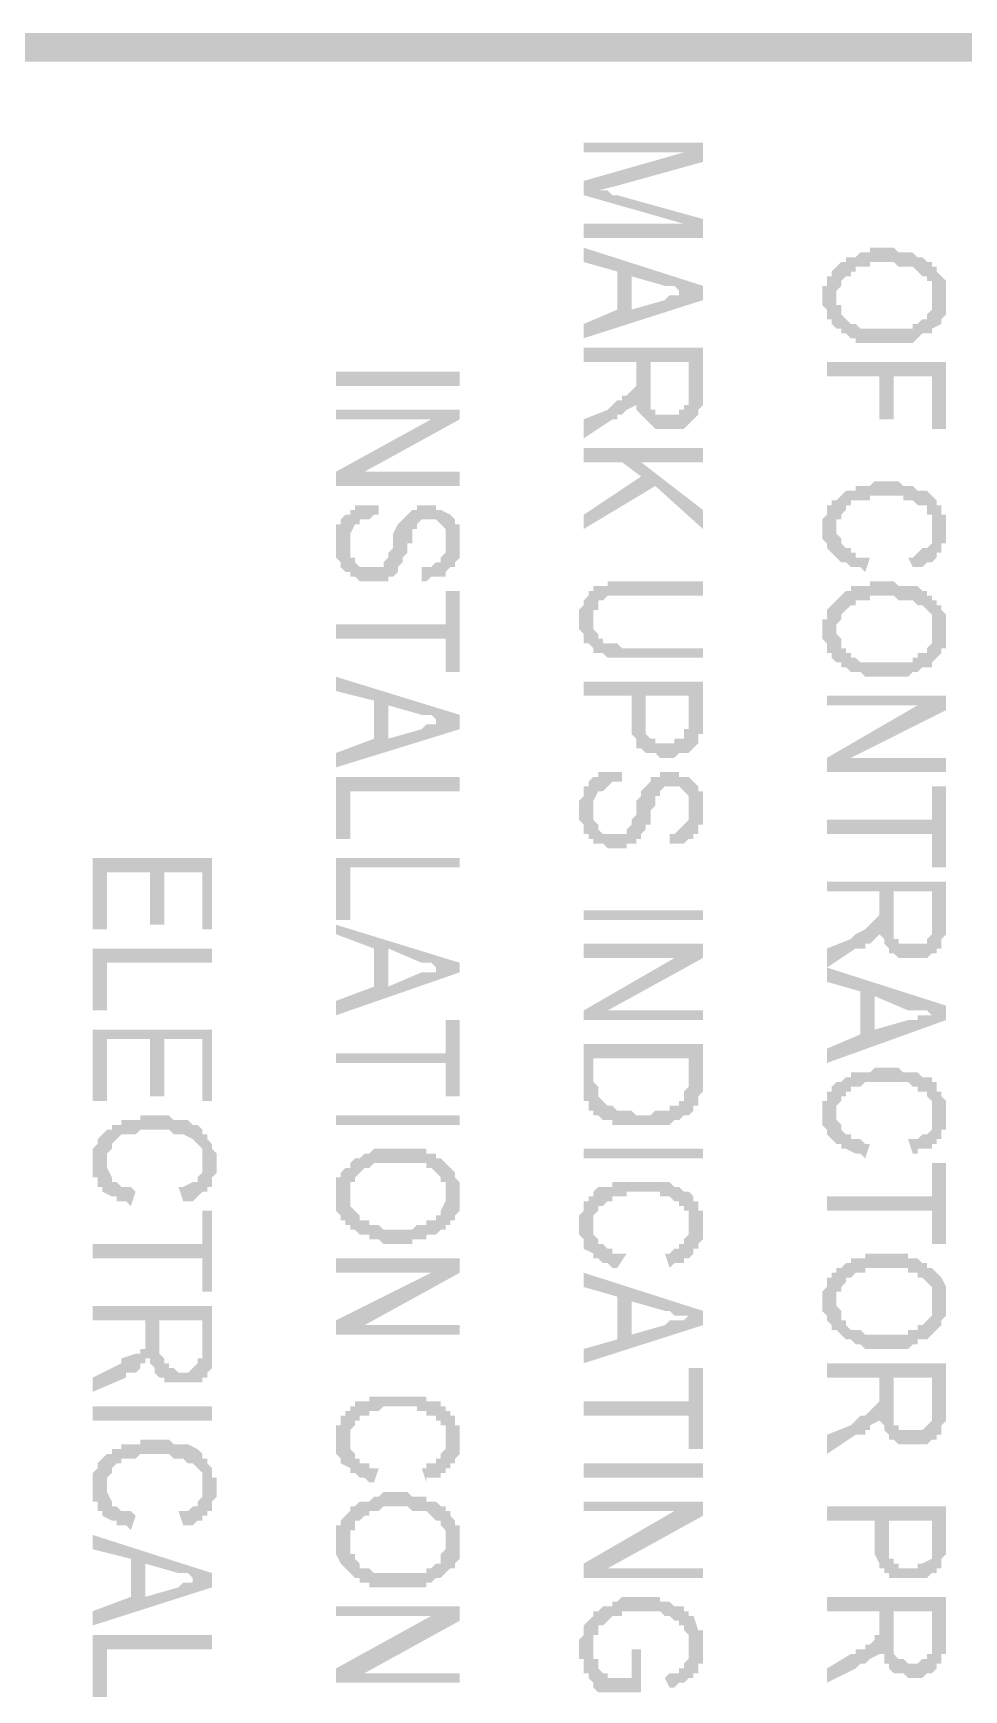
# Model space of a CAD drawing. Header units: inches. Extents: x -186 to 186, y -282 to 282.
# Drawn here: x 131.17 to 138.4, y -270.76 to -257.89 of the extents above; entities that cross this region are included whole.
import ezdxf

# ---------------------------------------------------------------- set-up
doc = ezdxf.new("R2010")
doc.units = ezdxf.units.IN
doc.header["$MEASUREMENT"] = 0
doc.layers.add('H', color=7, linetype='CONTINUOUS', lineweight=100)

msp = doc.modelspace()

# ---------------------------------------------------------------- hatches: boundary and pattern name
at = {"layer": 'H', "linetype": 'Continuous'}
for points in [[(186.111, -257.889), (-185.889, -258.111), (-186.111, -257.889)], [(185.889, -258.111), (186.111, -257.889), (-185.889, -258.111)], [(136.37, -258.889), (136.37, -258.741), (135.444, -258.741), (135.444, -258.815), (136.222, -258.815)], [(136.37, -258.889), (136.222, -258.815), (135.444, -259.037), (135.556, -259.111), (135.704, -259.074)], [(136.37, -259.481), (136.37, -259.333), (135.704, -259.148), (135.667, -259.148), (135.63, -259.111), (135.593, -259.111), (135.556, -259.111), (135.444, -259.037), (135.444, -259.148), (136.222, -259.37)], [(136.37, -259.481), (136.222, -259.37), (135.444, -259.37), (135.444, -259.481)], [(136.37, -259.963), (136.37, -259.852), (135.444, -259.556), (135.444, -259.667), (135.704, -259.741), (135.704, -260.037), (135.815, -259.778), (136.074, -259.852), (136.111, -259.852), (136.148, -259.852), (136.185, -259.889), (136.222, -259.889), (136.259, -259.889)], [(138.259, -259.963), (138.259, -259.852), (138.259, -259.815), (138.222, -259.778), (138.185, -259.741), (138.185, -259.704), (138.148, -259.704), (138.148, -259.667), (138.111, -259.667), (138.074, -259.63), (138.037, -259.63), (138, -259.593), (137.963, -259.593), (137.889, -259.593), (137.852, -259.556), (137.667, -259.556), (137.667, -259.593), (137.63, -259.593), (137.593, -259.593), (137.556, -259.63), (137.519, -259.63), (137.481, -259.63), (137.481, -259.667), (137.444, -259.667), (137.407, -259.704), (137.37, -259.741), (137.37, -259.778), (137.333, -259.778), (137.333, -259.815), (137.333, -259.852), (137.296, -259.852), (137.296, -260), (137.333, -260.037), (137.333, -260.111), (137.37, -260.111), (137.37, -260.148), (137.407, -260.185), (137.407, -259.963), (137.407, -259.889), (137.444, -259.852), (137.444, -259.815), (137.481, -259.778), (137.519, -259.778), (137.519, -259.741), (137.556, -259.741), (137.556, -259.704), (137.593, -259.704), (137.63, -259.704), (137.667, -259.704), (137.667, -259.667), (137.852, -259.667), (137.889, -259.704), (137.963, -259.704), (138, -259.704), (138.037, -259.741), (138.074, -259.778), (138.111, -259.778), (138.111, -259.815), (138.148, -259.815), (138.148, -259.852), (138.148, -260.185), (138.222, -260.148), (138.222, -260.111), (138.259, -260.074), (138.259, -260.037), (138.259, -260)], [(136.37, -259.963), (136.259, -259.889), (136.222, -259.889), (136.185, -259.889), (136.185, -259.926), (136.148, -259.926), (136.111, -259.926), (136.074, -259.963), (135.815, -260.037), (135.815, -259.778), (135.704, -260.037), (135.444, -260.148), (135.444, -260.259)], [(138.148, -260.185), (138.148, -259.963), (138.148, -260), (138.148, -260.037), (138.111, -260.074), (138.111, -260.111), (138.074, -260.111), (138.037, -260.148), (138, -260.148), (138, -260.185), (137.963, -260.185), (137.926, -260.185), (137.889, -260.185), (137.667, -260.185), (137.63, -260.185), (137.593, -260.185), (137.556, -260.148), (137.519, -260.148), (137.481, -260.111), (137.444, -260.074), (137.444, -260.037), (137.444, -260), (137.407, -260), (137.407, -259.963), (137.407, -260.185), (137.444, -260.185), (137.444, -260.222), (137.481, -260.222), (137.519, -260.259), (137.556, -260.259), (137.556, -260.296), (137.593, -260.296), (137.63, -260.296), (137.667, -260.296), (137.889, -260.296), (137.963, -260.296), (138, -260.296), (138.037, -260.259), (138.074, -260.222), (138.111, -260.222), (138.148, -260.222)], [(136.37, -260.704), (136.37, -260.333), (135.444, -260.333), (135.444, -260.444), (135.852, -260.444), (135.852, -260.556), (135.852, -260.741), (135.852, -260.778), (135.852, -260.815), (135.889, -260.852), (135.926, -260.889), (135.963, -260.444), (136.259, -260.444), (136.259, -260.704), (136.259, -260.926), (136.296, -260.889), (136.333, -260.852), (136.333, -260.815), (136.37, -260.778)], [(136.259, -260.926), (136.259, -260.704), (136.259, -260.778), (136.222, -260.778), (136.222, -260.815), (136.185, -260.815), (136.185, -260.852), (136.148, -260.852), (136.074, -260.852), (136.037, -260.852), (136, -260.852), (136, -260.815), (135.963, -260.815), (135.963, -260.778), (135.963, -260.741), (135.963, -260.444), (135.926, -260.889), (135.963, -260.926), (136, -260.963), (136.037, -260.963), (136.185, -260.963), (136.222, -260.963)], [(138.259, -260.963), (138.259, -260.444), (137.333, -260.444), (137.333, -260.556), (137.741, -260.556), (137.741, -260.889), (137.852, -260.889), (137.852, -260.556), (138.148, -260.556), (138.148, -260.963)], [(133.519, -260.63), (134.481, -260.63), (134.481, -260.519), (133.519, -260.519)], [(135.852, -260.741), (135.852, -260.556), (135.852, -260.63), (135.815, -260.667), (135.778, -260.704), (135.741, -260.704), (135.741, -260.741), (135.704, -260.741), (135.667, -260.778), (135.63, -260.815), (135.444, -260.889), (135.444, -261.037), (135.667, -260.889), (135.704, -260.889), (135.704, -260.852), (135.741, -260.852), (135.778, -260.815), (135.852, -260.778)], [(134.481, -260.889), (134.481, -260.815), (133.519, -260.815), (133.519, -260.889), (134.259, -260.889)], [(134.481, -260.889), (134.259, -260.889), (133.519, -261.296), (133.741, -261.296)], [(136.37, -261.222), (136.37, -261.111), (135.444, -261.111), (135.444, -261.222), (135.889, -261.222)], [(136.37, -261.741), (136.37, -261.593), (135.889, -261.222), (135.741, -261.222), (135.889, -261.333), (136, -261.407)], [(134.481, -261.407), (134.481, -261.296), (133.741, -261.296), (133.519, -261.296), (133.519, -261.407)], [(136, -261.407), (135.889, -261.333), (135.444, -261.63), (135.444, -261.741)], [(138.185, -261.519), (138.148, -261.481), (138.111, -261.444), (138.074, -261.444), (138.037, -261.444), (138, -261.407), (137.963, -261.407), (137.926, -261.407), (137.889, -261.37), (137.704, -261.37), (137.667, -261.407), (137.63, -261.407), (137.593, -261.407), (137.556, -261.407), (137.556, -261.444), (137.519, -261.444), (137.481, -261.444), (137.444, -261.481), (137.407, -261.519), (137.37, -261.519), (137.37, -261.556), (137.333, -261.556), (137.333, -261.593), (137.333, -261.63), (137.296, -261.667), (137.296, -261.815), (137.333, -261.852), (137.333, -261.889), (137.407, -261.963), (137.407, -261.741), (137.407, -261.667), (137.444, -261.667), (137.444, -261.63), (137.481, -261.593), (137.481, -261.556), (137.519, -261.556), (137.519, -261.519), (137.556, -261.519), (137.593, -261.519), (137.63, -261.519), (137.667, -261.519), (137.667, -261.481), (137.926, -261.481), (137.926, -261.519), (137.963, -261.519), (138, -261.519), (138.037, -261.556), (138.074, -261.556), (138.111, -261.556), (138.111, -261.593), (138.111, -261.63), (138.148, -261.63), (138.148, -261.667), (138.148, -261.741)], [(138.259, -261.741), (138.259, -261.667), (138.259, -261.63), (138.222, -261.63), (138.222, -261.593), (138.222, -261.556), (138.185, -261.556), (138.185, -261.519), (138.148, -261.741), (138.148, -261.815), (138.148, -261.852), (138.111, -261.889), (138.074, -261.889), (138.037, -261.926), (138, -261.963), (137.963, -261.963), (138, -262.037), (138.037, -262.037), (138.074, -262.037), (138.111, -262), (138.148, -262), (138.185, -261.963), (138.185, -261.926), (138.222, -261.926), (138.222, -261.889), (138.222, -261.852), (138.259, -261.852), (138.259, -261.815), (138.259, -261.778)], [(134.481, -261.852), (134.481, -261.778), (134.481, -261.741), (134.481, -261.704), (134.444, -261.704), (134.444, -261.667), (134.407, -261.63), (134.333, -261.593), (134.296, -261.593), (134.296, -261.556), (134.148, -261.556), (134.148, -261.593), (134.111, -261.593), (134.074, -261.63), (134.037, -261.667), (134, -261.704), (133.963, -261.778), (133.963, -261.815), (133.963, -261.852), (133.963, -261.889), (133.926, -261.926), (133.926, -261.963), (133.889, -262), (133.889, -262.037), (133.852, -262.037), (133.815, -262.037), (133.778, -262.037), (133.741, -262.037), (133.704, -262.037), (133.667, -262), (133.667, -261.963), (133.63, -261.963), (133.63, -261.926), (133.63, -261.889), (133.63, -261.63), (133.593, -261.63), (133.556, -261.667), (133.556, -261.704), (133.519, -261.704), (133.519, -261.741), (133.519, -261.778), (133.519, -261.963), (133.556, -262), (133.556, -262.037), (133.593, -262.074), (133.63, -262.074), (133.63, -262.111), (133.667, -262.111), (133.704, -262.148), (133.852, -262.148), (133.889, -262.148), (133.926, -262.148), (133.926, -262.111), (133.963, -262.111), (134, -262.074), (134, -262.037), (134.037, -262), (134.037, -261.963), (134.074, -261.926), (134.074, -261.889), (134.074, -261.852), (134.111, -261.852), (134.111, -261.815), (134.111, -261.778), (134.111, -261.741), (134.148, -261.741), (134.148, -261.704), (134.185, -261.667), (134.222, -261.667), (134.259, -261.667), (134.296, -261.667), (134.333, -261.704), (134.37, -261.741), (134.37, -261.778), (134.37, -261.852), (134.37, -262.074), (134.407, -262.037), (134.444, -262.037), (134.444, -262), (134.481, -261.963), (134.481, -261.926)], [(133.852, -261.63), (133.852, -261.556), (133.778, -261.556), (133.741, -261.556), (133.704, -261.556), (133.667, -261.556), (133.667, -261.593), (133.63, -261.593), (133.63, -261.63), (133.63, -261.852), (133.63, -261.815), (133.63, -261.778), (133.667, -261.704), (133.704, -261.704), (133.704, -261.667), (133.741, -261.667), (133.778, -261.667), (133.815, -261.63)], [(137.667, -261.963), (137.63, -261.963), (137.593, -261.963), (137.556, -261.963), (137.556, -261.926), (137.519, -261.926), (137.519, -261.889), (137.481, -261.889), (137.444, -261.852), (137.444, -261.815), (137.407, -261.778), (137.407, -261.741), (137.407, -261.963), (137.444, -262), (137.481, -262), (137.519, -262.037), (137.556, -262.037), (137.593, -262.037), (137.63, -262.074)], [(134.37, -262.074), (134.37, -261.852), (134.37, -261.926), (134.333, -261.963), (134.333, -262), (134.296, -262), (134.259, -262.037), (134.185, -262.037), (134.185, -262.148), (134.222, -262.148), (134.259, -262.111), (134.296, -262.111), (134.333, -262.111), (134.37, -262.111)], [(136.37, -262.259), (136.37, -262.148), (135.704, -262.148), (135.63, -262.148), (135.63, -262.185), (135.593, -262.185), (135.556, -262.185), (135.519, -262.185), (135.519, -262.222), (135.519, -262.444), (135.519, -262.407), (135.519, -262.37), (135.556, -262.37), (135.556, -262.333), (135.556, -262.296), (135.593, -262.296), (135.63, -262.259), (135.667, -262.259), (135.704, -262.259), (135.815, -262.259)], [(138.259, -262.519), (138.259, -262.444), (138.259, -262.407), (138.222, -262.37), (138.222, -262.333), (138.185, -262.333), (138.185, -262.296), (138.148, -262.296), (138.148, -262.259), (138.111, -262.259), (138.111, -262.222), (138.074, -262.222), (138.037, -262.185), (138, -262.185), (137.963, -262.185), (137.889, -262.185), (137.852, -262.148), (137.667, -262.148), (137.667, -262.185), (137.63, -262.185), (137.593, -262.185), (137.556, -262.185), (137.519, -262.185), (137.519, -262.222), (137.481, -262.222), (137.444, -262.259), (137.407, -262.296), (137.37, -262.333), (137.333, -262.37), (137.333, -262.407), (137.333, -262.444), (137.296, -262.444), (137.296, -262.593), (137.333, -262.63), (137.333, -262.704), (137.37, -262.704), (137.37, -262.741), (137.407, -262.778), (137.407, -262.519), (137.407, -262.481), (137.444, -262.444), (137.444, -262.407), (137.481, -262.37), (137.519, -262.333), (137.556, -262.333), (137.556, -262.296), (137.593, -262.296), (137.63, -262.296), (137.667, -262.296), (137.667, -262.259), (137.852, -262.259), (137.889, -262.296), (137.963, -262.296), (138, -262.296), (138.037, -262.333), (138.074, -262.333), (138.111, -262.37), (138.148, -262.407), (138.148, -262.444), (138.148, -262.778), (138.222, -262.704), (138.222, -262.667), (138.259, -262.667), (138.259, -262.63), (138.259, -262.593), (138.259, -262.556)], [(134.481, -262.852), (134.481, -262.222), (134.37, -262.222), (134.37, -262.481), (133.519, -262.481), (133.519, -262.593), (134.37, -262.593), (134.37, -262.852)], [(136.37, -262.741), (136.37, -262.667), (135.741, -262.667), (135.704, -262.63), (135.667, -262.63), (135.63, -262.63), (135.593, -262.63), (135.593, -262.593), (135.556, -262.593), (135.556, -262.556), (135.519, -262.519), (135.519, -262.481), (135.519, -262.222), (135.481, -262.222), (135.481, -262.259), (135.444, -262.296), (135.444, -262.333), (135.407, -262.37), (135.407, -262.519), (135.444, -262.556), (135.444, -262.63), (135.481, -262.63), (135.519, -262.667), (135.519, -262.704), (135.556, -262.704), (135.593, -262.704), (135.63, -262.741), (135.667, -262.741), (135.815, -262.741)], [(138.148, -262.778), (138.148, -262.519), (138.148, -262.593), (138.148, -262.63), (138.111, -262.667), (138.111, -262.704), (138.074, -262.704), (138.037, -262.704), (138.037, -262.741), (138, -262.741), (138, -262.778), (137.963, -262.778), (137.926, -262.778), (137.889, -262.778), (137.667, -262.778), (137.63, -262.778), (137.593, -262.778), (137.556, -262.741), (137.519, -262.741), (137.519, -262.704), (137.481, -262.704), (137.481, -262.667), (137.444, -262.667), (137.444, -262.63), (137.444, -262.593), (137.407, -262.556), (137.407, -262.519), (137.407, -262.778), (137.444, -262.778), (137.444, -262.815), (137.481, -262.815), (137.519, -262.852), (137.556, -262.852), (137.593, -262.852), (137.63, -262.889), (137.667, -262.889), (137.889, -262.889), (137.963, -262.889), (138, -262.852), (138.037, -262.852), (138.074, -262.815), (138.111, -262.815), (138.148, -262.815)], [(134.481, -263.296), (134.481, -263.185), (133.519, -262.889), (133.519, -263), (133.815, -263.074), (133.815, -263.37), (133.926, -263.111), (134.185, -263.185), (134.222, -263.185), (134.259, -263.185), (134.296, -263.222), (134.333, -263.222), (134.37, -263.222)], [(136.37, -263.222), (136.37, -262.926), (135.444, -262.926), (135.444, -263.037), (135.815, -263.037), (135.815, -263.333), (135.852, -263.37), (135.852, -263.407), (135.852, -263.444), (135.889, -263.444), (135.926, -263.481), (135.926, -263.037), (136.259, -263.037), (136.259, -263.481), (136.296, -263.444), (136.333, -263.407), (136.333, -263.37), (136.333, -263.333), (136.37, -263.333)], [(136.259, -263.481), (136.259, -263.222), (136.259, -263.296), (136.222, -263.296), (136.222, -263.333), (136.222, -263.37), (136.185, -263.37), (136.148, -263.37), (136.148, -263.407), (136, -263.407), (136, -263.37), (135.963, -263.37), (135.926, -263.333), (135.926, -263.296), (135.926, -263.037), (135.926, -263.481), (135.963, -263.481), (136, -263.481), (136.037, -263.519), (136.148, -263.519), (136.185, -263.481), (136.222, -263.481)], [(138.259, -263.148), (138.259, -263.037), (137.333, -263.037), (137.333, -263.111), (138.037, -263.111)], [(134.481, -263.296), (134.37, -263.222), (134.333, -263.222), (134.296, -263.222), (134.296, -263.259), (134.259, -263.259), (134.222, -263.259), (134.185, -263.296), (133.926, -263.37), (133.926, -263.111), (133.815, -263.37), (133.519, -263.481), (133.519, -263.593)], [(138.259, -263.148), (138.037, -263.111), (137.333, -263.519), (137.519, -263.519)], [(138.259, -263.63), (138.259, -263.519), (137.519, -263.519), (137.333, -263.519), (137.333, -263.63)], [(134.481, -263.778), (134.481, -263.667), (133.519, -263.667), (133.519, -264.148), (133.63, -264.148), (133.63, -263.778)], [(136.37, -263.889), (136.37, -263.852), (136.37, -263.815), (136.37, -263.778), (136.333, -263.778), (136.333, -263.741), (136.296, -263.704), (136.259, -263.667), (136.222, -263.667), (136.185, -263.667), (136.185, -263.63), (136.037, -263.63), (136.037, -263.667), (136, -263.667), (135.963, -263.667), (135.963, -263.704), (135.926, -263.741), (135.889, -263.778), (135.889, -263.815), (135.852, -263.852), (135.852, -263.889), (135.852, -263.926), (135.852, -263.963), (135.815, -264), (135.815, -264.037), (135.778, -264.074), (135.778, -264.111), (135.741, -264.111), (135.704, -264.111), (135.667, -264.111), (135.63, -264.111), (135.593, -264.111), (135.556, -264.074), (135.556, -264.037), (135.519, -264), (135.519, -263.963), (135.519, -263.667), (135.481, -263.704), (135.481, -263.741), (135.444, -263.741), (135.444, -263.778), (135.444, -263.815), (135.407, -263.852), (135.407, -264), (135.444, -264.037), (135.444, -264.074), (135.444, -264.111), (135.481, -264.111), (135.481, -264.148), (135.519, -264.148), (135.519, -264.185), (135.556, -264.185), (135.593, -264.185), (135.63, -264.222), (135.778, -264.222), (135.778, -264.185), (135.815, -264.185), (135.852, -264.185), (135.852, -264.148), (135.889, -264.148), (135.889, -264.111), (135.926, -264.074), (135.926, -264.037), (135.963, -264.037), (135.963, -264), (135.963, -263.963), (135.963, -263.926), (136, -263.889), (136, -263.852), (136, -263.815), (136.037, -263.815), (136.037, -263.778), (136.074, -263.741), (136.111, -263.741), (136.148, -263.741), (136.185, -263.741), (136.222, -263.778), (136.259, -263.815), (136.259, -263.852), (136.259, -263.889), (136.296, -264.148), (136.296, -264.111), (136.333, -264.111), (136.333, -264.037), (136.37, -264.037), (136.37, -264), (136.37, -263.926)], [(135.741, -263.704), (135.741, -263.63), (135.667, -263.63), (135.63, -263.63), (135.593, -263.63), (135.556, -263.63), (135.556, -263.667), (135.519, -263.667), (135.519, -263.926), (135.519, -263.889), (135.519, -263.852), (135.556, -263.778), (135.593, -263.778), (135.63, -263.741), (135.667, -263.704), (135.704, -263.704)], [(138.259, -264.37), (138.259, -263.741), (138.148, -263.741), (138.148, -264), (137.333, -264), (137.333, -264.111), (138.148, -264.111), (138.148, -264.37)], [(136.296, -264.148), (136.259, -263.889), (136.259, -264), (136.222, -264.037), (136.185, -264.074), (136.148, -264.111), (136.111, -264.111), (136.111, -264.185), (136.148, -264.185), (136.185, -264.185), (136.222, -264.185), (136.259, -264.148)], [(132.556, -264.852), (132.556, -264.296), (131.63, -264.296), (131.63, -264.852), (131.741, -264.852), (131.741, -264.407), (132.074, -264.407), (132.074, -264.815), (132.185, -264.815), (132.185, -264.407), (132.481, -264.407), (132.481, -264.852)], [(134.481, -264.37), (134.481, -264.296), (133.519, -264.296), (133.519, -264.778), (133.63, -264.778), (133.63, -264.37)], [(138.259, -264.815), (138.259, -264.481), (137.333, -264.481), (137.333, -264.556), (137.741, -264.556), (137.741, -264.704), (137.741, -264.852), (137.741, -264.889), (137.778, -264.926), (137.778, -264.963), (137.815, -265), (137.815, -265.037), (137.852, -264.556), (138.148, -264.556), (138.148, -264.815), (138.148, -265.037), (138.185, -265.037), (138.185, -265), (138.222, -265), (138.222, -264.963), (138.222, -264.926), (138.259, -264.889), (138.259, -264.852)], [(138.148, -265.037), (138.148, -264.815), (138.148, -264.889), (138.111, -264.926), (138.111, -264.963), (138.074, -264.963), (138.037, -264.963), (137.963, -264.963), (137.926, -264.963), (137.889, -264.963), (137.889, -264.926), (137.852, -264.926), (137.852, -264.889), (137.852, -264.852), (137.852, -264.556), (137.815, -265.037), (137.852, -265.037), (137.889, -265.074), (137.926, -265.074), (137.963, -265.074), (138.074, -265.074), (138.111, -265.074)], [(135.444, -264.778), (136.37, -264.778), (136.37, -264.704), (135.444, -264.704)], [(137.741, -264.852), (137.741, -264.704), (137.741, -264.741), (137.704, -264.778), (137.667, -264.815), (137.63, -264.852), (137.556, -264.889), (137.519, -264.926), (137.333, -265), (137.333, -265.148), (137.556, -265), (137.593, -265), (137.63, -265), (137.63, -264.963), (137.667, -264.963), (137.741, -264.889)], [(134.481, -265.185), (134.481, -265.111), (133.519, -264.815), (133.519, -264.889), (133.815, -265), (133.815, -265.296), (133.926, -265), (134.185, -265.111), (134.222, -265.111), (134.259, -265.111), (134.296, -265.148), (134.333, -265.148), (134.37, -265.148)], [(132.556, -265.111), (132.556, -265), (131.63, -265), (131.63, -265.481), (131.741, -265.481), (131.741, -265.111)], [(134.481, -265.185), (134.37, -265.148), (134.333, -265.148), (134.296, -265.148), (134.296, -265.185), (134.259, -265.185), (134.222, -265.185), (134.185, -265.185), (133.926, -265.296), (133.926, -265), (133.815, -265.296), (133.519, -265.407), (133.519, -265.519)], [(136.37, -265.074), (136.37, -264.963), (135.444, -264.963), (135.444, -265.074), (136.148, -265.074)], [(136.37, -265.074), (136.148, -265.074), (135.444, -265.481), (135.63, -265.481)], [(138.259, -265.556), (138.259, -265.444), (137.333, -265.148), (137.333, -265.259), (137.593, -265.333), (137.593, -265.667), (137.704, -265.37), (137.963, -265.481), (138, -265.481), (138.037, -265.481), (138.074, -265.481), (138.111, -265.481), (138.148, -265.519)], [(138.259, -265.556), (138.148, -265.519), (138.111, -265.519), (138.074, -265.519), (138.037, -265.519), (138.037, -265.556), (138, -265.556), (137.963, -265.556), (137.704, -265.63), (137.704, -265.37), (137.593, -265.667), (137.333, -265.778), (137.333, -265.889)], [(136.37, -265.556), (136.37, -265.481), (135.63, -265.481), (135.444, -265.481), (135.444, -265.556)], [(132.556, -266.185), (132.556, -265.63), (131.63, -265.63), (131.63, -266.185), (131.741, -266.185), (131.741, -265.704), (132.074, -265.704), (132.074, -266.148), (132.185, -266.148), (132.185, -265.704), (132.481, -265.704), (132.481, -266.185)], [(134.481, -266.148), (134.481, -265.556), (134.37, -265.556), (134.37, -265.815), (133.519, -265.815), (133.519, -265.889), (134.37, -265.889), (134.37, -266.148)], [(136.37, -266), (136.37, -265.741), (135.444, -265.741), (135.444, -266.111), (135.444, -266.148), (135.444, -266.185), (135.481, -266.185), (135.481, -266.222), (135.481, -266.259), (135.519, -266.259), (135.519, -266.296), (135.519, -265.852), (136.259, -265.852), (136.259, -266), (136.259, -266.296), (136.296, -266.259), (136.296, -266.222), (136.333, -266.222), (136.333, -266.185), (136.333, -266.148), (136.37, -266.111), (136.37, -266.037)], [(136.259, -266.296), (136.259, -266), (136.259, -266.074), (136.222, -266.111), (136.222, -266.148), (136.222, -266.185), (136.185, -266.185), (136.185, -266.222), (136.148, -266.222), (136.111, -266.222), (136.111, -266.259), (136.074, -266.259), (136.037, -266.259), (136, -266.259), (135.963, -266.296), (135.852, -266.296), (135.815, -266.259), (135.741, -266.259), (135.704, -266.259), (135.667, -266.222), (135.63, -266.222), (135.593, -266.185), (135.556, -266.148), (135.556, -266.111), (135.556, -266.074), (135.519, -266.037), (135.519, -265.852), (135.519, -266.296), (135.556, -266.296), (135.593, -266.333), (135.63, -266.333), (135.667, -266.333), (135.667, -266.37), (135.741, -266.37), (135.778, -266.37), (135.852, -266.37), (135.926, -266.37), (135.963, -266.37), (136.037, -266.37), (136.074, -266.37), (136.111, -266.37), (136.148, -266.333), (136.185, -266.333), (136.222, -266.296)], [(138.185, -266.037), (138.148, -266.037), (138.148, -266), (138.111, -266), (138.074, -266), (138.037, -265.963), (138, -265.963), (137.963, -265.963), (137.926, -265.963), (137.889, -265.926), (137.704, -265.926), (137.667, -265.963), (137.63, -265.963), (137.593, -265.963), (137.556, -265.963), (137.519, -265.963), (137.519, -266), (137.481, -266), (137.444, -266.037), (137.407, -266.037), (137.37, -266.074), (137.37, -266.111), (137.333, -266.111), (137.333, -266.148), (137.333, -266.185), (137.296, -266.185), (137.296, -266.37), (137.333, -266.407), (137.333, -266.444), (137.407, -266.519), (137.407, -266.296), (137.407, -266.222), (137.444, -266.185), (137.444, -266.148), (137.481, -266.148), (137.481, -266.111), (137.519, -266.111), (137.519, -266.074), (137.556, -266.074), (137.593, -266.074), (137.63, -266.037), (137.667, -266.037), (137.926, -266.037), (137.963, -266.037), (138, -266.074), (138.037, -266.074), (138.037, -266.111), (138.074, -266.111), (138.111, -266.111), (138.111, -266.148), (138.148, -266.185), (138.148, -266.222), (138.148, -266.296)], [(138.259, -266.296), (138.259, -266.222), (138.259, -266.185), (138.222, -266.148), (138.222, -266.111), (138.185, -266.111), (138.185, -266.074), (138.185, -266.037), (138.148, -266.296), (138.148, -266.333), (138.148, -266.37), (138.148, -266.407), (138.111, -266.444), (138.074, -266.444), (138.037, -266.481), (138, -266.481), (137.963, -266.481), (138, -266.593), (138.037, -266.593), (138.037, -266.556), (138.074, -266.556), (138.111, -266.556), (138.148, -266.556), (138.148, -266.519), (138.185, -266.519), (138.185, -266.481), (138.222, -266.481), (138.222, -266.444), (138.222, -266.407), (138.259, -266.407), (138.259, -266.37), (138.259, -266.333)], [(132.481, -266.444), (132.481, -266.407), (132.444, -266.37), (132.407, -266.37), (132.37, -266.333), (132.333, -266.333), (132.296, -266.333), (132.259, -266.333), (132.222, -266.296), (132, -266.296), (132, -266.333), (131.926, -266.333), (131.889, -266.333), (131.852, -266.333), (131.852, -266.37), (131.815, -266.37), (131.778, -266.37), (131.778, -266.407), (131.741, -266.407), (131.704, -266.444), (131.667, -266.481), (131.667, -266.519), (131.63, -266.556), (131.63, -266.741), (131.63, -266.778), (131.667, -266.778), (131.667, -266.815), (131.667, -266.852), (131.704, -266.852), (131.704, -266.889), (131.741, -266.667), (131.741, -266.593), (131.778, -266.556), (131.778, -266.519), (131.815, -266.481), (131.852, -266.444), (131.889, -266.444), (131.926, -266.444), (131.963, -266.444), (132, -266.407), (132.222, -266.407), (132.259, -266.444), (132.296, -266.444), (132.333, -266.444), (132.407, -266.481), (132.444, -266.519), (132.481, -266.556), (132.481, -266.593), (132.481, -266.667)], [(133.519, -266.37), (134.481, -266.37), (134.481, -266.296), (133.519, -266.296)], [(137.667, -266.519), (137.63, -266.519), (137.593, -266.481), (137.556, -266.481), (137.519, -266.481), (137.519, -266.444), (137.481, -266.444), (137.444, -266.407), (137.444, -266.37), (137.407, -266.333), (137.407, -266.296), (137.407, -266.519), (137.444, -266.519), (137.444, -266.556), (137.481, -266.556), (137.556, -266.593), (137.593, -266.593), (137.63, -266.63)], [(132.593, -266.667), (132.593, -266.593), (132.556, -266.556), (132.556, -266.519), (132.519, -266.481), (132.519, -266.444), (132.481, -266.444), (132.481, -266.667), (132.481, -266.704), (132.481, -266.741), (132.444, -266.778), (132.444, -266.815), (132.407, -266.815), (132.333, -266.852), (132.296, -266.852), (132.333, -266.963), (132.37, -266.963), (132.407, -266.963), (132.444, -266.926), (132.481, -266.889), (132.519, -266.889), (132.519, -266.852), (132.556, -266.852), (132.556, -266.815), (132.556, -266.778), (132.593, -266.741), (132.593, -266.704)], [(131.963, -266.889), (131.926, -266.852), (131.889, -266.852), (131.852, -266.852), (131.815, -266.815), (131.778, -266.815), (131.778, -266.778), (131.741, -266.704), (131.741, -266.667), (131.704, -266.889), (131.778, -266.926), (131.815, -266.926), (131.815, -266.963), (131.852, -266.963), (131.889, -266.963), (131.926, -267)], [(134.481, -266.926), (134.481, -266.852), (134.481, -266.815), (134.444, -266.778), (134.444, -266.741), (134.407, -266.704), (134.37, -266.667), (134.333, -266.63), (134.296, -266.63), (134.296, -266.593), (134.259, -266.593), (134.222, -266.593), (134.222, -266.556), (134.185, -266.556), (134.148, -266.556), (134.111, -266.556), (134.074, -266.556), (133.889, -266.556), (133.852, -266.556), (133.815, -266.556), (133.778, -266.593), (133.741, -266.593), (133.704, -266.63), (133.667, -266.63), (133.63, -266.667), (133.63, -266.704), (133.593, -266.704), (133.556, -266.741), (133.556, -266.778), (133.519, -266.778), (133.519, -266.815), (133.519, -266.852), (133.519, -267), (133.519, -267.037), (133.556, -267.074), (133.556, -267.111), (133.593, -267.111), (133.593, -267.148), (133.63, -267.148), (133.63, -266.926), (133.63, -266.852), (133.63, -266.815), (133.667, -266.815), (133.667, -266.778), (133.704, -266.741), (133.741, -266.704), (133.778, -266.704), (133.815, -266.667), (133.852, -266.667), (133.889, -266.667), (134.074, -266.667), (134.111, -266.667), (134.148, -266.667), (134.185, -266.667), (134.222, -266.667), (134.222, -266.704), (134.259, -266.704), (134.296, -266.741), (134.333, -266.778), (134.333, -266.815), (134.37, -266.815), (134.37, -266.852), (134.37, -267.148), (134.407, -267.148), (134.407, -267.111), (134.444, -267.111), (134.444, -267.074), (134.481, -267.037), (134.481, -267), (134.481, -266.963)], [(135.444, -266.63), (136.37, -266.63), (136.37, -266.556), (135.444, -266.556)], [(138.259, -267.296), (138.259, -266.667), (138.148, -266.667), (138.148, -266.926), (137.333, -266.926), (137.333, -267.037), (138.148, -267.037), (138.148, -267.296)], [(134.37, -267.148), (134.37, -266.926), (134.37, -266.963), (134.333, -267.037), (134.333, -267.074), (134.296, -267.074), (134.296, -267.111), (134.259, -267.111), (134.222, -267.111), (134.222, -267.148), (134.185, -267.148), (134.148, -267.148), (134.111, -267.185), (133.889, -267.185), (133.852, -267.148), (133.815, -267.148), (133.778, -267.148), (133.778, -267.111), (133.741, -267.111), (133.704, -267.111), (133.704, -267.074), (133.667, -267.037), (133.63, -267), (133.63, -266.963), (133.63, -266.926), (133.63, -267.148), (133.63, -267.185), (133.667, -267.185), (133.704, -267.222), (133.741, -267.222), (133.778, -267.222), (133.778, -267.259), (133.815, -267.259), (133.852, -267.259), (133.889, -267.296), (134.111, -267.296), (134.111, -267.259), (134.185, -267.259), (134.222, -267.259), (134.222, -267.222), (134.259, -267.222), (134.296, -267.222), (134.333, -267.185), (134.37, -267.185)], [(136.296, -266.926), (136.259, -266.889), (136.222, -266.889), (136.185, -266.852), (136.148, -266.852), (136.111, -266.815), (136.074, -266.815), (136.037, -266.815), (136, -266.815), (135.815, -266.815), (135.778, -266.815), (135.704, -266.815), (135.667, -266.815), (135.667, -266.852), (135.63, -266.852), (135.593, -266.852), (135.556, -266.852), (135.519, -266.889), (135.519, -266.926), (135.481, -266.926), (135.481, -266.963), (135.444, -266.963), (135.444, -267), (135.444, -267.037), (135.407, -267.074), (135.407, -267.222), (135.444, -267.259), (135.444, -267.296), (135.444, -267.333), (135.519, -267.37), (135.519, -267.148), (135.519, -267.111), (135.519, -267.074), (135.556, -267.037), (135.556, -267), (135.593, -267), (135.63, -266.963), (135.667, -266.963), (135.667, -266.926), (135.704, -266.926), (135.741, -266.926), (135.778, -266.926), (135.778, -266.889), (136.037, -266.889), (136.037, -266.926), (136.074, -266.926), (136.111, -266.926), (136.148, -266.963), (136.185, -266.963), (136.185, -267), (136.222, -267), (136.222, -267.037), (136.259, -267.037), (136.259, -267.074), (136.259, -267.148)], [(136.37, -267.148), (136.37, -267.111), (136.37, -267.074), (136.37, -267.037), (136.333, -267.037), (136.333, -266.963), (136.296, -266.963), (136.296, -266.926), (136.259, -267.148), (136.259, -267.222), (136.222, -267.259), (136.222, -267.296), (136.185, -267.296), (136.185, -267.333), (136.148, -267.333), (136.111, -267.37), (136.074, -267.37), (136.111, -267.481), (136.148, -267.444), (136.185, -267.444), (136.222, -267.444), (136.222, -267.407), (136.259, -267.407), (136.296, -267.37), (136.296, -267.333), (136.333, -267.333), (136.333, -267.296), (136.37, -267.259), (136.37, -267.222), (136.37, -267.185)], [(132.556, -267.667), (132.556, -267.037), (132.481, -267.037), (132.481, -267.296), (131.63, -267.296), (131.63, -267.407), (132.481, -267.407), (132.481, -267.667)], [(135.778, -267.37), (135.741, -267.37), (135.704, -267.37), (135.667, -267.37), (135.667, -267.333), (135.63, -267.333), (135.593, -267.296), (135.556, -267.296), (135.556, -267.259), (135.519, -267.222), (135.519, -267.185), (135.519, -267.148), (135.519, -267.37), (135.519, -267.407), (135.556, -267.407), (135.593, -267.444), (135.63, -267.444), (135.667, -267.481), (135.704, -267.481)], [(134.481, -267.519), (134.481, -267.407), (133.519, -267.407), (133.519, -267.519), (134.259, -267.519)], [(138.259, -267.741), (138.259, -267.667), (138.259, -267.63), (138.222, -267.556), (138.185, -267.519), (138.148, -267.481), (138.111, -267.481), (138.111, -267.444), (138.074, -267.444), (138.037, -267.407), (138, -267.407), (137.963, -267.407), (137.963, -267.37), (137.889, -267.37), (137.852, -267.37), (137.667, -267.37), (137.63, -267.37), (137.63, -267.407), (137.593, -267.407), (137.556, -267.407), (137.519, -267.407), (137.519, -267.444), (137.481, -267.444), (137.444, -267.481), (137.407, -267.481), (137.407, -267.519), (137.37, -267.519), (137.37, -267.556), (137.333, -267.556), (137.333, -267.593), (137.333, -267.63), (137.296, -267.667), (137.296, -267.815), (137.333, -267.852), (137.333, -267.889), (137.37, -267.926), (137.37, -267.963), (137.407, -267.963), (137.407, -267.741), (137.407, -267.667), (137.444, -267.667), (137.444, -267.63), (137.481, -267.593), (137.481, -267.556), (137.519, -267.556), (137.556, -267.519), (137.593, -267.519), (137.63, -267.519), (137.63, -267.481), (137.667, -267.481), (137.852, -267.481), (137.889, -267.481), (137.963, -267.481), (137.963, -267.519), (138, -267.519), (138.037, -267.519), (138.037, -267.556), (138.074, -267.556), (138.111, -267.593), (138.148, -267.63), (138.148, -267.667), (138.148, -268), (138.185, -267.963), (138.222, -267.926), (138.222, -267.889), (138.259, -267.852), (138.259, -267.815), (138.259, -267.778)], [(134.481, -267.519), (134.259, -267.519), (133.519, -267.889), (133.741, -267.926)], [(136.37, -267.926), (136.37, -267.815), (135.444, -267.519), (135.444, -267.63), (135.704, -267.704), (135.704, -268.037), (135.815, -267.741), (136.074, -267.815), (136.111, -267.815), (136.148, -267.852), (136.185, -267.852), (136.222, -267.852), (136.259, -267.852)], [(132.556, -268.111), (132.556, -267.778), (131.63, -267.778), (131.63, -267.889), (132.037, -267.889), (132.037, -268), (132.074, -268.185), (132.074, -268.222), (132.111, -268.259), (132.111, -268.296), (132.148, -268.333), (132.148, -267.889), (132.481, -267.889), (132.481, -268.111), (132.481, -268.333), (132.519, -268.333), (132.519, -268.296), (132.556, -268.259), (132.556, -268.222), (132.556, -268.185), (132.556, -268.148)], [(136.37, -267.926), (136.259, -267.852), (136.222, -267.889), (136.185, -267.889), (136.148, -267.889), (136.111, -267.889), (136.074, -267.926), (135.815, -268), (135.815, -267.741), (135.704, -268.037), (135.444, -268.111), (135.444, -268.222)], [(138.148, -268), (138.148, -267.741), (138.148, -267.815), (138.148, -267.852), (138.111, -267.889), (138.074, -267.926), (138.037, -267.926), (138.037, -267.963), (138, -267.963), (137.963, -267.963), (137.963, -268), (137.926, -268), (137.889, -268), (137.667, -268), (137.63, -268), (137.593, -267.963), (137.556, -267.963), (137.519, -267.963), (137.481, -267.926), (137.481, -267.889), (137.444, -267.889), (137.444, -267.852), (137.444, -267.815), (137.407, -267.778), (137.407, -267.741), (137.407, -267.963), (137.444, -268), (137.481, -268.037), (137.519, -268.037), (137.556, -268.074), (137.593, -268.074), (137.63, -268.111), (137.667, -268.111), (137.889, -268.111), (137.963, -268.111), (138, -268.074), (138.037, -268.074), (138.037, -268.037), (138.074, -268.037), (138.111, -268.037)], [(132.481, -268.333), (132.481, -268.111), (132.481, -268.185), (132.444, -268.185), (132.444, -268.222), (132.407, -268.259), (132.37, -268.296), (132.296, -268.296), (132.259, -268.259), (132.222, -268.259), (132.222, -268.222), (132.185, -268.222), (132.185, -268.185), (132.148, -268.148), (132.148, -267.889), (132.148, -268.333), (132.185, -268.333), (132.185, -268.37), (132.222, -268.37), (132.259, -268.37), (132.37, -268.37), (132.407, -268.37), (132.444, -268.37), (132.481, -268.37)], [(134.481, -268), (134.481, -267.926), (133.741, -267.926), (133.519, -267.889), (133.519, -268)], [(132.074, -268.185), (132.037, -268), (132.037, -268.037), (132.037, -268.074), (132.037, -268.111), (132, -268.111), (132, -268.148), (131.963, -268.148), (131.852, -268.185), (131.852, -268.222), (131.63, -268.333), (131.63, -268.444), (131.889, -268.333), (131.889, -268.296), (131.926, -268.296), (131.963, -268.296), (132, -268.259), (132, -268.222), (132.037, -268.222), (132.037, -268.185)], [(136.37, -268.889), (136.37, -268.259), (136.259, -268.259), (136.259, -268.519), (135.444, -268.519), (135.444, -268.63), (136.259, -268.63), (136.259, -268.889)], [(138.259, -268.593), (138.259, -268.222), (137.333, -268.222), (137.333, -268.333), (137.741, -268.333), (137.741, -268.481), (137.741, -268.63), (137.741, -268.667), (137.778, -268.704), (137.778, -268.741), (137.815, -268.778), (137.815, -268.815), (137.852, -268.333), (138.148, -268.333), (138.148, -268.593), (138.148, -268.815), (138.185, -268.815), (138.185, -268.778), (138.222, -268.778), (138.222, -268.741), (138.222, -268.704), (138.259, -268.667), (138.259, -268.63)], [(138.148, -268.815), (138.148, -268.593), (138.148, -268.667), (138.111, -268.704), (138.074, -268.741), (138.037, -268.741), (137.963, -268.741), (137.926, -268.741), (137.889, -268.741), (137.889, -268.704), (137.852, -268.704), (137.852, -268.667), (137.852, -268.63), (137.852, -268.333), (137.815, -268.815), (137.852, -268.815), (137.889, -268.852), (137.926, -268.852), (137.963, -268.852), (138.074, -268.852), (138.111, -268.852)], [(131.63, -268.667), (132.556, -268.667), (132.556, -268.556), (131.63, -268.556)], [(134.37, -268.593), (134.37, -268.556), (134.333, -268.556), (134.333, -268.519), (134.296, -268.519), (134.259, -268.519), (134.222, -268.519), (134.222, -268.481), (134.185, -268.481), (134.148, -268.481), (134.111, -268.481), (133.889, -268.481), (133.815, -268.481), (133.778, -268.481), (133.778, -268.519), (133.741, -268.519), (133.704, -268.519), (133.667, -268.519), (133.667, -268.556), (133.63, -268.556), (133.63, -268.593), (133.593, -268.593), (133.593, -268.63), (133.556, -268.63), (133.556, -268.667), (133.556, -268.704), (133.519, -268.704), (133.519, -268.741), (133.519, -268.889), (133.519, -268.926), (133.556, -268.963), (133.556, -269), (133.63, -269.037), (133.63, -268.815), (133.63, -268.778), (133.63, -268.741), (133.667, -268.704), (133.667, -268.667), (133.704, -268.667), (133.704, -268.63), (133.741, -268.63), (133.778, -268.63), (133.778, -268.593), (133.815, -268.593), (133.852, -268.593), (133.889, -268.556), (134.148, -268.556), (134.148, -268.593), (134.185, -268.593), (134.222, -268.593), (134.222, -268.63), (134.259, -268.63), (134.296, -268.63), (134.296, -268.667), (134.333, -268.667), (134.333, -268.704), (134.37, -268.704), (134.37, -268.741), (134.37, -268.815)], [(134.481, -268.815), (134.481, -268.778), (134.481, -268.741), (134.481, -268.704), (134.444, -268.704), (134.444, -268.63), (134.407, -268.63), (134.407, -268.593), (134.37, -268.593), (134.37, -268.815), (134.37, -268.889), (134.333, -268.926), (134.333, -268.963), (134.296, -268.963), (134.296, -269), (134.259, -269), (134.222, -269), (134.222, -269.037), (134.185, -269.037), (134.222, -269.148), (134.222, -269.111), (134.259, -269.111), (134.296, -269.111), (134.333, -269.111), (134.333, -269.074), (134.37, -269.074), (134.37, -269.037), (134.407, -269.037), (134.407, -269), (134.444, -269), (134.444, -268.963), (134.481, -268.926), (134.481, -268.889), (134.481, -268.852)], [(137.741, -268.63), (137.741, -268.481), (137.741, -268.519), (137.704, -268.556), (137.667, -268.593), (137.63, -268.63), (137.593, -268.63), (137.556, -268.667), (137.519, -268.704), (137.333, -268.778), (137.333, -268.926), (137.556, -268.778), (137.593, -268.778), (137.63, -268.778), (137.63, -268.741), (137.667, -268.741), (137.667, -268.704), (137.741, -268.667)], [(132.481, -268.963), (132.481, -268.926), (132.444, -268.889), (132.37, -268.852), (132.333, -268.852), (132.296, -268.852), (132.259, -268.852), (132.222, -268.815), (132, -268.815), (132, -268.852), (131.926, -268.852), (131.889, -268.852), (131.852, -268.852), (131.852, -268.889), (131.815, -268.889), (131.778, -268.889), (131.778, -268.926), (131.741, -268.926), (131.704, -268.963), (131.667, -269), (131.667, -269.037), (131.63, -269.074), (131.63, -269.111), (131.63, -269.259), (131.63, -269.296), (131.667, -269.296), (131.667, -269.333), (131.667, -269.37), (131.704, -269.37), (131.704, -269.407), (131.741, -269.185), (131.741, -269.111), (131.778, -269.074), (131.778, -269.037), (131.815, -269), (131.852, -269), (131.852, -268.963), (131.889, -268.963), (131.926, -268.963), (131.963, -268.963), (132, -268.926), (132.222, -268.926), (132.259, -268.963), (132.296, -268.963), (132.333, -268.963), (132.37, -269), (132.407, -269), (132.444, -269.037), (132.481, -269.074), (132.481, -269.111), (132.481, -269.185)], [(133.852, -269.037), (133.815, -269.037), (133.778, -269.037), (133.778, -269), (133.741, -269), (133.704, -269), (133.704, -268.963), (133.667, -268.963), (133.667, -268.926), (133.63, -268.889), (133.63, -268.852), (133.63, -268.815), (133.63, -269.037), (133.63, -269.074), (133.667, -269.074), (133.704, -269.111), (133.741, -269.111), (133.778, -269.148), (133.815, -269.148)], [(132.593, -269.185), (132.593, -269.111), (132.556, -269.111), (132.556, -269.074), (132.556, -269.037), (132.519, -269), (132.519, -268.963), (132.481, -268.963), (132.481, -269.185), (132.481, -269.222), (132.481, -269.259), (132.444, -269.296), (132.444, -269.333), (132.407, -269.333), (132.37, -269.37), (132.333, -269.37), (132.296, -269.37), (132.333, -269.481), (132.37, -269.481), (132.407, -269.481), (132.444, -269.444), (132.481, -269.444), (132.481, -269.407), (132.519, -269.407), (132.519, -269.37), (132.556, -269.37), (132.556, -269.333), (132.556, -269.296), (132.593, -269.259), (132.593, -269.222)], [(135.444, -269.111), (136.37, -269.111), (136.37, -269), (135.444, -269)], [(131.963, -269.407), (131.926, -269.37), (131.889, -269.37), (131.852, -269.37), (131.815, -269.333), (131.778, -269.333), (131.778, -269.296), (131.741, -269.222), (131.741, -269.185), (131.704, -269.407), (131.778, -269.444), (131.815, -269.444), (131.815, -269.481), (131.852, -269.481), (131.889, -269.481), (131.926, -269.519)], [(134.481, -269.63), (134.481, -269.519), (134.481, -269.481), (134.444, -269.481), (134.444, -269.444), (134.407, -269.407), (134.407, -269.37), (134.37, -269.37), (134.37, -269.333), (134.333, -269.333), (134.296, -269.296), (134.259, -269.296), (134.222, -269.296), (134.222, -269.259), (134.185, -269.259), (134.148, -269.259), (134.111, -269.259), (134.074, -269.222), (133.889, -269.222), (133.852, -269.259), (133.815, -269.259), (133.778, -269.296), (133.741, -269.296), (133.704, -269.296), (133.667, -269.333), (133.63, -269.333), (133.63, -269.37), (133.593, -269.407), (133.556, -269.444), (133.556, -269.481), (133.519, -269.481), (133.519, -269.519), (133.519, -269.667), (133.519, -269.704), (133.556, -269.778), (133.593, -269.815), (133.63, -269.852), (133.63, -269.63), (133.63, -269.556), (133.63, -269.519), (133.667, -269.519), (133.667, -269.444), (133.704, -269.444), (133.741, -269.407), (133.778, -269.407), (133.778, -269.37), (133.815, -269.37), (133.852, -269.37), (133.889, -269.333), (134.074, -269.333), (134.111, -269.37), (134.148, -269.37), (134.185, -269.37), (134.222, -269.37), (134.259, -269.407), (134.296, -269.444), (134.333, -269.444), (134.333, -269.481), (134.37, -269.519), (134.37, -269.852), (134.407, -269.815), (134.444, -269.815), (134.444, -269.778), (134.481, -269.741), (134.481, -269.704), (134.481, -269.667)], [(136.37, -269.407), (136.37, -269.296), (135.444, -269.296), (135.444, -269.37), (136.148, -269.37)], [(136.37, -269.407), (136.148, -269.37), (135.444, -269.778), (135.63, -269.815)], [(138.259, -269.63), (138.259, -269.333), (137.333, -269.333), (137.333, -269.444), (137.704, -269.444), (137.704, -269.704), (137.741, -269.778), (137.741, -269.815), (137.778, -269.815), (137.778, -269.852), (137.815, -269.852), (137.815, -269.444), (138.148, -269.444), (138.148, -269.852), (138.185, -269.852), (138.185, -269.815), (138.222, -269.815), (138.222, -269.778), (138.222, -269.741), (138.259, -269.704)], [(138.148, -269.852), (138.148, -269.63), (138.148, -269.704), (138.148, -269.741), (138.074, -269.778), (138.037, -269.778), (138.037, -269.815), (137.889, -269.815), (137.889, -269.778), (137.852, -269.778), (137.852, -269.741), (137.815, -269.741), (137.815, -269.704), (137.815, -269.667), (137.815, -269.444), (137.815, -269.852), (137.815, -269.889), (137.852, -269.889), (137.889, -269.889), (137.926, -269.889), (138.037, -269.889), (138.074, -269.889), (138.111, -269.889)], [(132.556, -269.963), (132.556, -269.852), (131.63, -269.556), (131.63, -269.667), (131.926, -269.741), (131.926, -270.037), (132.037, -269.778), (132.296, -269.852), (132.333, -269.852), (132.37, -269.852), (132.407, -269.889), (132.444, -269.889), (132.481, -269.889)], [(134.37, -269.852), (134.37, -269.63), (134.37, -269.667), (134.333, -269.704), (134.333, -269.741), (134.333, -269.778), (134.296, -269.778), (134.259, -269.815), (134.222, -269.815), (134.222, -269.852), (134.185, -269.852), (134.148, -269.852), (134.111, -269.852), (133.889, -269.852), (133.852, -269.852), (133.815, -269.852), (133.778, -269.815), (133.741, -269.815), (133.704, -269.815), (133.704, -269.778), (133.667, -269.741), (133.667, -269.704), (133.63, -269.704), (133.63, -269.667), (133.63, -269.63), (133.63, -269.852), (133.667, -269.889), (133.704, -269.889), (133.704, -269.926), (133.741, -269.926), (133.778, -269.926), (133.778, -269.963), (133.815, -269.963), (133.852, -269.963), (133.889, -269.963), (134.111, -269.963), (134.185, -269.963), (134.222, -269.963), (134.222, -269.926), (134.259, -269.926), (134.296, -269.889), (134.333, -269.889)], [(132.556, -269.963), (132.481, -269.889), (132.444, -269.889), (132.407, -269.889), (132.407, -269.926), (132.37, -269.926), (132.333, -269.926), (132.296, -269.963), (132.037, -270.037), (132.037, -269.778), (131.926, -270.037), (131.63, -270.148), (131.63, -270.259)], [(136.37, -269.889), (136.37, -269.815), (135.63, -269.815), (135.444, -269.778), (135.444, -269.889)], [(134.481, -270.222), (134.481, -270.111), (133.519, -270.111), (133.519, -270.185), (134.259, -270.185)], [(136.37, -270.444), (136.37, -270.333), (136.37, -270.296), (136.333, -270.296), (136.296, -270.185), (136.259, -270.185), (136.259, -270.148), (136.222, -270.148), (136.222, -270.111), (136.185, -270.111), (136.148, -270.111), (136.111, -270.074), (136.074, -270.074), (136.037, -270.074), (136.037, -270.037), (135.963, -270.037), (135.926, -270.037), (135.889, -270.037), (135.852, -270.037), (135.741, -270.037), (135.704, -270.074), (135.667, -270.074), (135.667, -270.111), (135.63, -270.111), (135.593, -270.111), (135.556, -270.148), (135.519, -270.148), (135.519, -270.185), (135.481, -270.222), (135.444, -270.259), (135.444, -270.296), (135.444, -270.333), (135.407, -270.37), (135.407, -270.519), (135.444, -270.519), (135.444, -270.556), (135.444, -270.593), (135.444, -270.63), (135.481, -270.63), (135.481, -270.667), (135.519, -270.704), (135.519, -270.407), (135.519, -270.37), (135.519, -270.333), (135.556, -270.333), (135.556, -270.296), (135.556, -270.259), (135.593, -270.259), (135.63, -270.222), (135.667, -270.185), (135.704, -270.185), (135.741, -270.185), (135.741, -270.148), (135.815, -270.148), (135.852, -270.148), (135.963, -270.148), (136, -270.148), (136.037, -270.148), (136.074, -270.185), (136.111, -270.185), (136.148, -270.222), (136.185, -270.222), (136.185, -270.259), (136.222, -270.259), (136.222, -270.296), (136.259, -270.333), (136.259, -270.444), (136.296, -270.667), (136.296, -270.63), (136.333, -270.63), (136.333, -270.556), (136.37, -270.556), (136.37, -270.519)], [(138.259, -270.37), (138.259, -270.037), (137.333, -270.037), (137.333, -270.148), (137.741, -270.148), (137.741, -270.259), (137.741, -270.444), (137.741, -270.481), (137.778, -270.481), (137.778, -270.519), (137.778, -270.556), (137.815, -270.556), (137.815, -270.593), (137.852, -270.148), (138.148, -270.148), (138.148, -270.37), (138.148, -270.63), (138.185, -270.593), (138.185, -270.556), (138.222, -270.556), (138.222, -270.519), (138.222, -270.481), (138.259, -270.481), (138.259, -270.407)], [(138.148, -270.63), (138.148, -270.37), (138.148, -270.444), (138.148, -270.481), (138.111, -270.481), (138.111, -270.519), (138.074, -270.519), (138.037, -270.556), (137.963, -270.556), (137.926, -270.519), (137.889, -270.519), (137.852, -270.481), (137.852, -270.444), (137.852, -270.148), (137.815, -270.593), (137.852, -270.63), (137.889, -270.63), (137.926, -270.63), (137.963, -270.667), (138.074, -270.667), (138.111, -270.63)], [(134.481, -270.222), (134.259, -270.185), (133.519, -270.593), (133.741, -270.63)], [(137.741, -270.444), (137.741, -270.259), (137.741, -270.333), (137.704, -270.333), (137.704, -270.37), (137.667, -270.407), (137.63, -270.407), (137.63, -270.444), (137.593, -270.444), (137.556, -270.444), (137.556, -270.481), (137.519, -270.481), (137.333, -270.593), (137.333, -270.704), (137.556, -270.593), (137.593, -270.556), (137.63, -270.556), (137.667, -270.519), (137.741, -270.481)], [(132.556, -270.444), (132.556, -270.333), (131.63, -270.333), (131.63, -270.815), (131.741, -270.815), (131.741, -270.444)], [(135.889, -270.778), (135.889, -270.444), (135.815, -270.444), (135.815, -270.667), (135.63, -270.667), (135.63, -270.63), (135.593, -270.63), (135.556, -270.593), (135.556, -270.556), (135.556, -270.519), (135.519, -270.519), (135.519, -270.481), (135.519, -270.444), (135.519, -270.704), (135.519, -270.741), (135.556, -270.778)], [(136.296, -270.667), (136.259, -270.444), (136.259, -270.481), (136.259, -270.519), (136.222, -270.556), (136.222, -270.593), (136.185, -270.593), (136.185, -270.63), (136.148, -270.63), (136.111, -270.63), (136.074, -270.667), (136.111, -270.741), (136.148, -270.741), (136.185, -270.704), (136.222, -270.704), (136.259, -270.667)], [(134.481, -270.704), (134.481, -270.63), (133.741, -270.63), (133.519, -270.593), (133.519, -270.704)]]:
    msp.add_hatch(color=0, dxfattribs=at).paths.add_polyline_path(points)

doc.saveas('drawing.dxf')
